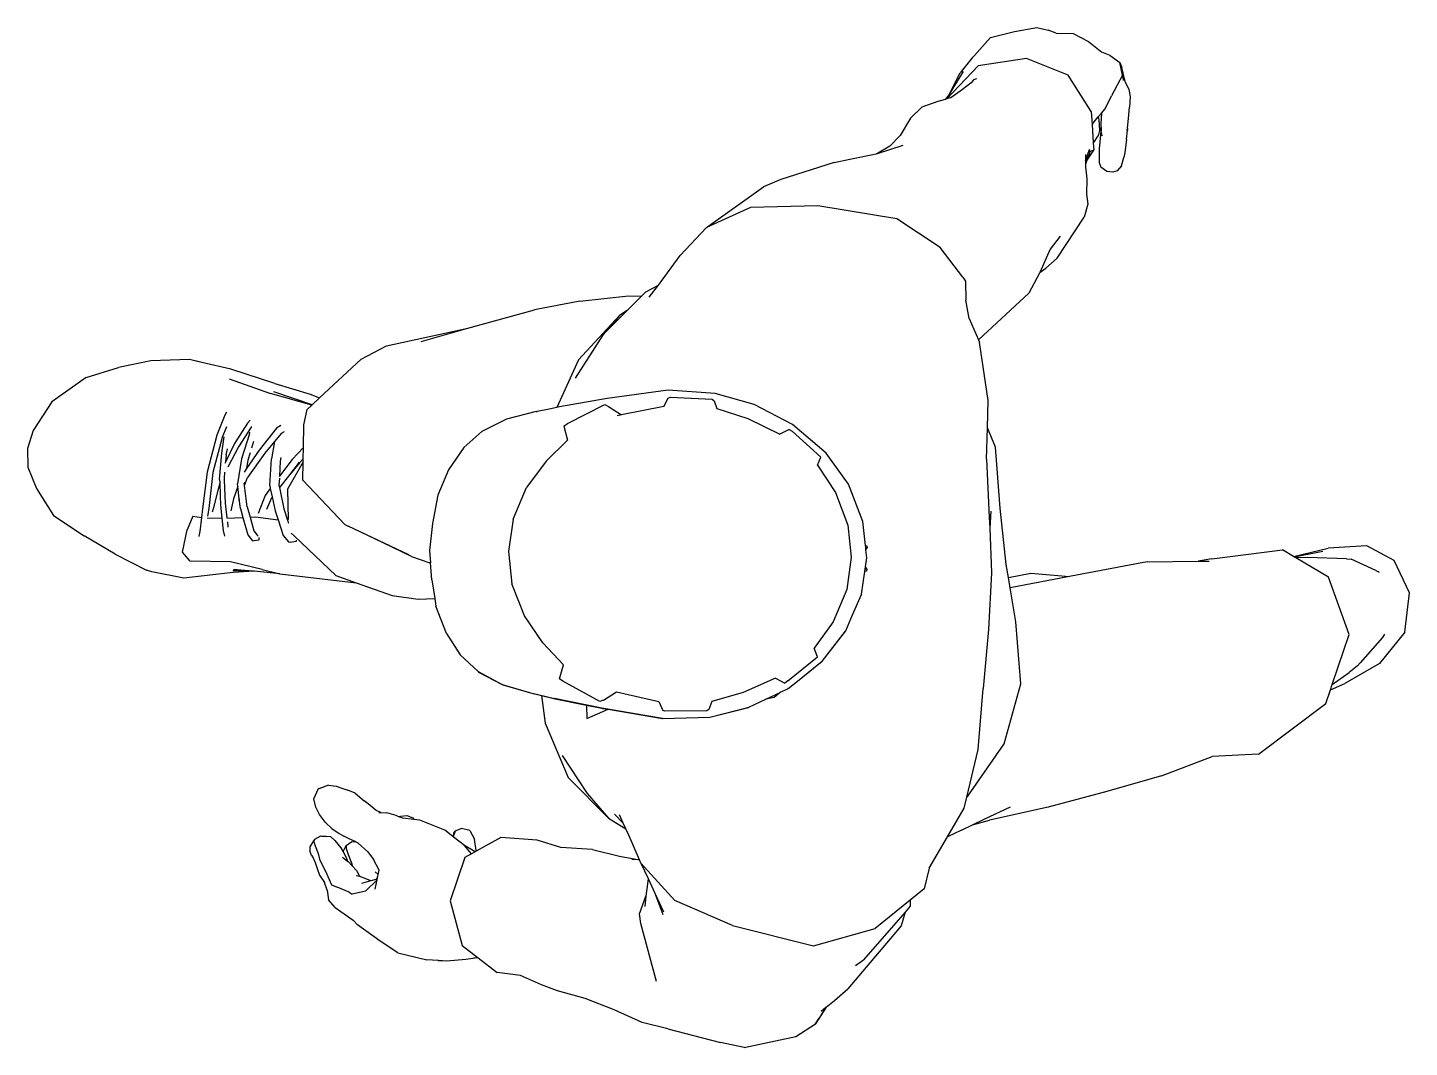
# Model space of a CAD drawing. Header units: millimetres. Extents: x -9564 to 100419, y -25359 to 24346.
# Drawn here: x 94639 to 95318, y -23609 to -23108 of the extents above; entities that cross this region are included whole.
import ezdxf

# ---------------------------------------------------------------- set-up
doc = ezdxf.new("R2010")
doc.units = ezdxf.units.MM
doc.header["$LTSCALE"] = 100
doc.layers.add('Personal', color=20, linetype='Continuous')

msp = doc.modelspace()

# ---------------------------------------------------------------- linework, layer by layer
at = {"layer": 'Personal'}
for p, q in [((95123.977, -23109.87), (95134.953, -23108.004)), ((95134.953, -23108.004), (95140.477, -23109.248)), ((95112.197, -23112.81), (95104.191, -23121.685)), ((95112.197, -23112.81), (95123.977, -23109.87)), ((95144.442, -23110.698), (95140.477, -23109.248)), ((95144.442, -23110.698), (95152.72, -23110.907)), ((95152.72, -23110.907), (95160.292, -23114.764)), ((95160.292, -23114.764), (95166.843, -23119.99)), ((95103.133, -23122.915), (95104.191, -23121.685)), ((95170.871, -23121.654), (95166.843, -23119.99)), ((95170.871, -23121.654), (95175.758, -23125.063)), ((95106.005, -23126.818), (95090.729, -23143.072)), ((95103.133, -23122.915), (95097.142, -23130.206)), ((95129.863, -23123.095), (95106.005, -23126.818)), ((95150.375, -23131.397), (95129.863, -23123.095)), ((95176.965, -23131.386), (95175.758, -23125.063)), ((95175.758, -23125.063), (95176.765, -23127.643)), ((95178.286, -23134.506), (95176.765, -23127.643)), ((95091.72, -23140.928), (95097.142, -23130.206)), ((95098.684, -23129.547), (95093.627, -23137.822)), ((95102.582, -23135.09), (95098.372, -23138.352)), ((95103.808, -23133.675), (95102.582, -23135.09)), ((95105.254, -23133.154), (95103.808, -23133.675)), ((95161.69, -23149.224), (95150.375, -23131.397)), ((95176.965, -23131.386), (95171.531, -23141.49)), ((95176.965, -23131.386), (95177.311, -23134.014)), ((95180.05, -23138.226), (95178.286, -23134.506)), ((95091.72, -23140.928), (95089.877, -23143.303)), ((95092.61, -23142.563), (95090.729, -23143.072)), ((95093.627, -23137.822), (95091.72, -23140.928)), ((95098.372, -23138.352), (95092.61, -23142.563)), ((95168.511, -23147.858), (95171.531, -23141.49)), ((95180.05, -23138.226), (95180.764, -23142.038)), ((95180.764, -23142.038), (95180.396, -23147.064)), ((95078.442, -23147.088), (95072.85, -23152.53)), ((95086.178, -23144.303), (95078.442, -23147.088)), ((95089.877, -23143.303), (95086.178, -23144.303)), ((95090.729, -23143.072), (95089.877, -23143.303)), ((95161.69, -23149.224), (95162.086, -23155.629)), ((95166.66, -23150.066), (95168.511, -23147.858)), ((95180.083, -23150.858), (95180.396, -23147.064)), ((95072.85, -23152.53), (95067.637, -23161.066)), ((95162.086, -23155.629), (95163.804, -23153.471)), ((95162.086, -23155.629), (95162.643, -23164.645)), ((95163.804, -23153.471), (95165.108, -23151.917)), ((95165.108, -23151.917), (95166.66, -23150.066)), ((95165.108, -23151.917), (95165.344, -23153.137)), ((95165.344, -23153.137), (95165.702, -23158.611)), ((95166.413, -23155.125), (95166.38, -23158.368)), ((95166.66, -23150.066), (95166.413, -23155.125)), ((95166.413, -23155.125), (95166.467, -23158.934)), ((95179.447, -23157.638), (95180.083, -23150.858)), ((95067.637, -23161.066), (95062.606, -23166.296)), ((95162.911, -23164.431), (95165.123, -23161.256)), ((95165.702, -23158.611), (95165.123, -23161.256)), ((95166.215, -23160.697), (95165.559, -23167.538)), ((95166.38, -23158.368), (95166.215, -23160.697)), ((95167.003, -23161.153), (95166.467, -23158.934)), ((95178.982, -23163.045), (95179.471, -23158.323)), ((95179.368, -23158.482), (95179.447, -23157.638)), ((95179.447, -23157.638), (95179.471, -23158.323)), ((95069.073, -23165.864), (95056.358, -23169.969)), ((95062.606, -23166.296), (95056.613, -23169.834)), ((95159.185, -23172.484), (95160.735, -23167.947)), ((95159.378, -23173.691), (95162.866, -23168.254)), ((95161.186, -23168.922), (95159.378, -23173.691)), ((95161.186, -23168.922), (95160.735, -23167.947)), ((95162.866, -23168.254), (95161.186, -23168.922)), ((95162.911, -23164.431), (95162.643, -23164.645)), ((95162.643, -23164.645), (95162.866, -23168.254)), ((95165.559, -23167.538), (95165.484, -23171.722)), ((95178.114, -23169.362), (95177.712, -23171.904)), ((95178.982, -23163.045), (95178.114, -23169.362)), ((95035.239, -23174.307), (95009.067, -23182.644)), ((95035.239, -23174.307), (95042.91, -23172.627)), ((95042.91, -23172.627), (95055.99, -23170.088)), ((95056.358, -23169.969), (95055.99, -23170.088)), ((95056.613, -23169.834), (95056.358, -23169.969)), ((95158.838, -23170.276), (95158.842, -23173.486)), ((95158.842, -23173.486), (95159.185, -23172.484)), ((95158.842, -23173.486), (95158.844, -23175.098)), ((95159.378, -23173.691), (95158.844, -23175.098)), ((95158.844, -23175.098), (95158.846, -23176.399)), ((95158.846, -23176.399), (95159.529, -23182.375)), ((95159.088, -23172.655), (95159.185, -23172.484)), ((95165.484, -23171.722), (95165.577, -23174.34)), ((95165.484, -23171.722), (95165.577, -23172.079)), ((95165.577, -23174.34), (95166.381, -23176.624)), ((95176.449, -23175.94), (95174.411, -23178.372)), ((95176.449, -23175.94), (95177.712, -23171.904)), ((95009.067, -23182.644), (95000.466, -23186.296)), ((95159.529, -23182.375), (95159.356, -23189.863)), ((95169.384, -23178.644), (95166.381, -23176.624)), ((95172.229, -23179.03), (95169.384, -23178.644)), ((95174.411, -23178.372), (95172.229, -23179.03)), ((94972.523, -23206.218), (95000.466, -23186.296)), ((95159.356, -23189.863), (95159.925, -23194.724)), ((94994.197, -23196.344), (94972.523, -23206.218)), ((95027.196, -23195.617), (94994.197, -23196.344)), ((95066.126, -23202.054), (95027.196, -23195.617)), ((95159.925, -23194.724), (95158.127, -23201.171)), ((95087.398, -23216.02), (95066.126, -23202.054)), ((95144.863, -23221.293), (95158.127, -23201.171)), ((94959.577, -23220.066), (94972.523, -23206.218)), ((95098.449, -23230.697), (95087.398, -23216.02)), ((95141.426, -23216.899), (95136.292, -23228.426)), ((95146.405, -23210.56), (95141.426, -23216.899)), ((94948.845, -23234.532), (94959.577, -23220.066)), ((95139.347, -23226.232), (95144.863, -23221.293)), ((95098.449, -23230.697), (95099.829, -23232.59)), ((95136.146, -23228.755), (95130.916, -23238.562)), ((95136.292, -23228.426), (95136.146, -23228.755)), ((95136.292, -23228.426), (95139.347, -23226.232)), ((94942.742, -23237.804), (94948.845, -23234.532)), ((94944.399, -23240.525), (94948.845, -23234.532)), ((95099.829, -23232.59), (95099.987, -23241.9)), ((94910.156, -23242.486), (94887.871, -23246.665)), ((94910.156, -23242.486), (94934.086, -23239.874)), ((94940.57, -23239.984), (94933.52, -23247.064)), ((94934.086, -23239.874), (94940.57, -23239.984)), ((94942.742, -23237.804), (94940.57, -23239.984)), ((95101.651, -23250.993), (95099.987, -23241.9)), ((95130.916, -23238.562), (95106.199, -23261.495)), ((94855.199, -23255.784), (94887.871, -23246.665)), ((94929.677, -23249.474), (94909.61, -23271.308)), ((94933.52, -23247.064), (94921.736, -23258.896)), ((94929.677, -23249.474), (94921.736, -23258.896)), ((94933.52, -23247.064), (94929.677, -23249.474)), ((95101.651, -23250.993), (95106.199, -23261.495)), ((94815.229, -23264.376), (94855.199, -23255.784)), ((94832.191, -23262.205), (94855.199, -23255.784)), ((94802.74, -23270.874), (94815.229, -23264.376)), ((94921.736, -23258.896), (94907.962, -23280.294)), ((95106.199, -23261.495), (95106.673, -23262.59)), ((95111.049, -23291.302), (95106.673, -23262.59)), ((94718.404, -23271.116), (94699.355, -23271.835)), ((94724.451, -23272.627), (94718.404, -23271.116)), ((94802.74, -23270.874), (94782.26, -23290.008)), ((94909.61, -23271.308), (94898.962, -23294.688)), ((94667.558, -23280.031), (94683.413, -23274.989)), ((94699.355, -23271.835), (94683.413, -23274.989)), ((94724.451, -23272.627), (94721.494, -23271.943)), ((94738.658, -23275.909), (94724.451, -23272.627)), ((94760.313, -23282.908), (94738.658, -23275.909)), ((94667.558, -23280.031), (94650.63, -23291.888)), ((94737.841, -23280.616), (94758.24, -23287.797)), ((94760.313, -23282.908), (94777.667, -23288.216)), ((94650.63, -23291.888), (94641.551, -23305.949)), ((94778.414, -23293.601), (94758.24, -23287.797)), ((94778.695, -23293.339), (94759.81, -23286.982)), ((94777.667, -23288.216), (94782.26, -23290.008)), ((94782.103, -23290.155), (94778.695, -23293.339)), ((94781.865, -23290.067), (94782.103, -23290.155)), ((94782.26, -23290.008), (94782.103, -23290.155)), ((94923.701, -23290.342), (94900.279, -23294.423)), ((94953.68, -23286.251), (94923.701, -23290.342)), ((94951.512, -23294.29), (94953.649, -23290.04)), ((94953.649, -23290.04), (94954.578, -23289.641)), ((94976.826, -23287.752), (94953.68, -23286.251)), ((94954.578, -23289.641), (94975.309, -23290.558)), ((94975.309, -23290.558), (94976.256, -23291.357)), ((94976.256, -23291.357), (94977.643, -23295.172)), ((94995.858, -23293.204), (94976.826, -23287.752)), ((95110.659, -23304.776), (95111.049, -23291.302)), ((94735.722, -23298.445), (94731.857, -23308.321)), ((94736.479, -23296.979), (94735.722, -23298.445)), ((94774.59, -23303.162), (94776.258, -23295.615)), ((94778.414, -23293.601), (94776.258, -23295.615)), ((94778.695, -23293.339), (94778.414, -23293.601)), ((94888.841, -23296.719), (94874.217, -23300.425)), ((94888.841, -23296.719), (94889.265, -23296.622)), ((94895.086, -23295.466), (94889.265, -23296.622)), ((94898.962, -23294.688), (94895.086, -23295.466)), ((94900.279, -23294.423), (94898.962, -23294.688)), ((94904.122, -23302.519), (94922.562, -23293.21)), ((94922.562, -23293.21), (94924.311, -23294.27)), ((94924.311, -23294.27), (94924.265, -23294.29)), ((94924.311, -23294.27), (94930.659, -23298.341)), ((94930.659, -23298.341), (94928.547, -23298.752)), ((94951.512, -23294.29), (94930.659, -23298.341)), ((94977.643, -23295.172), (94992.885, -23300.19)), ((95014.794, -23303.092), (94995.858, -23293.204)), ((94736.527, -23304.14), (94734.418, -23309.436)), ((94746.863, -23302.322), (94740.535, -23312.42)), ((94748.69, -23304.358), (94742.438, -23314.01)), ((94748.131, -23300.879), (94746.863, -23302.322)), ((94748.69, -23304.358), (94749.059, -23303.994)), ((94761.077, -23304.799), (94752.552, -23315.699)), ((94763.204, -23303.6), (94761.077, -23304.799)), ((94774.369, -23314.391), (94774.59, -23303.162)), ((94874.217, -23300.425), (94862.017, -23306.547)), ((94902.318, -23303.919), (94904.122, -23302.519)), ((94902.318, -23303.919), (94904.174, -23310.697)), ((94992.885, -23300.19), (95008.516, -23307.763)), ((95013.138, -23305.568), (95008.516, -23307.763)), ((95013.138, -23305.568), (95014.613, -23306.36)), ((95031.26, -23317.224), (95014.794, -23303.092)), ((95110.217, -23320.06), (95110.659, -23304.776)), ((95114.622, -23314.18), (95110.659, -23304.776)), ((94641.551, -23305.949), (94638.771, -23314.804)), ((94731.857, -23308.321), (94726.957, -23326.447)), ((94734.418, -23309.436), (94729.828, -23326.728)), ((94734.237, -23317.215), (94735.366, -23309.053)), ((94740.535, -23312.42), (94736.081, -23321.537)), ((94747.835, -23307.603), (94743.862, -23319.897)), ((94747.835, -23307.603), (94748.064, -23306.869)), ((94749.784, -23311.388), (94748.809, -23314.66)), ((94760.161, -23311.494), (94755.459, -23317.191)), ((94760.161, -23311.494), (94758.688, -23319.917)), ((94763.635, -23307.286), (94760.161, -23311.494)), ((94763.635, -23307.286), (94765.025, -23306.546)), ((94862.017, -23306.547), (94853.13, -23314.406)), ((94904.174, -23310.697), (94893.645, -23321.106)), ((95014.613, -23306.36), (95028.782, -23319.059)), ((94638.771, -23314.804), (94638.935, -23323.968)), ((94733.127, -23330.016), (94734.237, -23317.215)), ((94736.413, -23318.008), (94736.081, -23321.537)), ((94736.413, -23318.008), (94736.965, -23315.007)), ((94742.438, -23314.01), (94737.186, -23324.017)), ((94752.552, -23315.699), (94746.385, -23324.765)), ((94755.459, -23317.191), (94746.904, -23329.066)), ((94748.13, -23316.942), (94747.041, -23320.597)), ((94774.369, -23314.391), (94768.838, -23320.256)), ((94774.261, -23319.913), (94774.369, -23314.391)), ((94853.13, -23314.406), (94845.614, -23325.365)), ((95027.047, -23323.117), (95028.782, -23319.059)), ((95042.255, -23332.448), (95031.26, -23317.224)), ((95116.94, -23344.203), (95114.622, -23314.18)), ((94638.935, -23323.968), (94643.099, -23334.448)), ((94736.081, -23321.537), (94735.724, -23322.268)), ((94737.168, -23324.089), (94737.186, -23324.017)), ((94743.862, -23319.897), (94741.923, -23332.193)), ((94746.385, -23324.765), (94745.268, -23326.406)), ((94747.041, -23320.597), (94746.385, -23324.765)), ((94757.787, -23333.091), (94758.688, -23319.917)), ((94768.838, -23320.256), (94762.56, -23328.532)), ((94762.984, -23321.028), (94762.56, -23328.532)), ((94763.218, -23319.239), (94762.984, -23321.028)), ((94774.23, -23321.47), (94766.554, -23334.846)), ((94772.319, -23321.572), (94766.933, -23328.476)), ((94772.357, -23321.853), (94766.933, -23328.476)), ((94774.261, -23319.913), (94772.357, -23321.853)), ((94774.055, -23330.43), (94774.23, -23321.47)), ((94774.23, -23321.47), (94774.261, -23319.913)), ((94845.614, -23325.365), (94840.419, -23337.836)), ((94893.645, -23321.106), (94884.057, -23334.098)), ((95027.047, -23323.117), (95035.907, -23336.427)), ((95110.217, -23320.06), (95111.523, -23348.662)), ((94726.957, -23326.447), (94724.697, -23344.489)), ((94729.828, -23326.728), (94727.775, -23344.309)), ((94733.181, -23331.569), (94732.524, -23334.258)), ((94733.127, -23330.016), (94733.181, -23331.569)), ((94733.181, -23331.569), (94733.411, -23338.062)), ((94735.61, -23326.548), (94735.321, -23329.614)), ((94735.321, -23329.614), (94735.362, -23330.427)), ((94735.362, -23330.427), (94735.923, -23341.747)), ((94742.093, -23333.565), (94741.923, -23332.193)), ((94745.346, -23331.36), (94745.249, -23331.977)), ((94745.375, -23332.992), (94745.249, -23331.977)), ((94745.375, -23332.992), (94746.904, -23329.066)), ((94762.514, -23329.356), (94762.314, -23332.909)), ((94762.56, -23328.532), (94762.406, -23328.736)), ((94766.933, -23328.476), (94762.562, -23334.08)), ((94794.755, -23352.273), (94774.055, -23330.43)), ((95049.355, -23350.705), (95042.255, -23332.448)), ((94643.099, -23334.448), (94651.466, -23347.824)), ((94732.524, -23334.258), (94729.975, -23344.468)), ((94733.411, -23338.062), (94733.574, -23342.658)), ((94742.093, -23333.565), (94739.907, -23339.639)), ((94742.827, -23339.531), (94742.093, -23333.565)), ((94742.81, -23339.575), (94742.601, -23340.364)), ((94742.81, -23339.575), (94742.827, -23339.531)), ((94743.428, -23344.404), (94742.81, -23339.575)), ((94746.675, -23343.449), (94745.375, -23332.992)), ((94755.47, -23337.88), (94752.117, -23346.838)), ((94758.075, -23334.446), (94755.47, -23337.88)), ((94756.417, -23344.598), (94758.772, -23338.938)), ((94757.787, -23333.091), (94758.075, -23334.446)), ((94758.075, -23334.446), (94758.975, -23338.679)), ((94758.975, -23338.679), (94758.772, -23338.938)), ((94758.975, -23338.679), (94760.427, -23345.514)), ((94762.314, -23332.909), (94762.562, -23334.08)), ((94762.562, -23334.08), (94764.778, -23344.545)), ((94766.554, -23334.846), (94766.824, -23349.822)), ((94840.419, -23337.836), (94837.814, -23351.741)), ((94877.431, -23349.555), (94884.057, -23334.098)), ((95035.907, -23336.427), (95042.009, -23352.524)), ((94724.697, -23344.489), (94724.189, -23348.721)), ((94727.775, -23344.309), (94727.24, -23348.086)), ((94729.975, -23344.468), (94729.465, -23346.16)), ((94733.574, -23342.658), (94734.252, -23349.066)), ((94735.923, -23341.747), (94736.733, -23348.868)), ((94739.907, -23339.639), (94738.592, -23345.426)), ((94743.428, -23344.404), (94744.628, -23348.74)), ((94746.675, -23343.449), (94748.11, -23348.606)), ((94760.427, -23345.514), (94761.877, -23349.928)), ((94764.778, -23344.545), (94766.632, -23350.543)), ((95112.234, -23345.587), (95111.744, -23354.043)), ((95119.816, -23371.799), (95116.94, -23344.203)), ((94651.466, -23347.824), (94666.629, -23357.802)), ((94720.049, -23348.127), (94717.258, -23354.88)), ((94720.049, -23348.127), (94724.189, -23348.721)), ((94724.189, -23348.721), (94723.361, -23355.604)), ((94726.977, -23348.872), (94734.252, -23349.066)), ((94734.252, -23349.066), (94734.898, -23355.163)), ((94736.732, -23349.045), (94744.628, -23348.74)), ((94736.972, -23350.972), (94737.247, -23353.394)), ((94744.628, -23348.74), (94746.995, -23357.291)), ((94748.11, -23348.606), (94750.832, -23348.5)), ((94748.11, -23348.606), (94749.969, -23355.287)), ((94750.832, -23348.5), (94761.877, -23349.928)), ((94761.877, -23349.928), (94764.405, -23357.624)), ((94766.632, -23350.543), (94766.902, -23350.577)), ((94766.632, -23350.543), (94766.858, -23351.234)), ((94766.858, -23351.234), (94766.856, -23351.267)), ((94766.856, -23351.267), (94766.933, -23351.515)), ((94794.755, -23352.273), (94796.324, -23353.016)), ((94826.247, -23367.11), (94796.324, -23353.016)), ((94809.515, -23359.333), (94796.324, -23353.016)), ((94837.814, -23351.741), (94836.374, -23365.055)), ((94877.431, -23349.555), (94875.112, -23365.453)), ((95042.009, -23352.524), (95043.698, -23368.345)), ((95050.667, -23362.483), (95049.355, -23350.705)), ((95111.523, -23348.662), (95111.744, -23354.043)), ((94681.753, -23366.83), (94666.629, -23357.802)), ((94714.833, -23365.83), (94717.258, -23354.88)), ((94723.361, -23355.604), (94722.919, -23357.955)), ((94722.919, -23357.955), (94723.153, -23358.012)), ((94734.898, -23355.163), (94735.603, -23357.878)), ((94737.247, -23353.394), (94737.286, -23353.542)), ((94746.995, -23357.291), (94749.387, -23360.18)), ((94749.969, -23355.287), (94751.633, -23357.386)), ((94750.131, -23360.088), (94752.645, -23359.733)), ((94751.633, -23357.386), (94752.029, -23357.892)), ((94752.645, -23359.733), (94752.657, -23358.563)), ((94764.405, -23357.624), (94766.968, -23360.682)), ((94768.384, -23356.398), (94769.84, -23357.788)), ((94769.84, -23357.788), (94769.958, -23357.942)), ((94769.958, -23357.942), (94790.295, -23377.333)), ((94809.61, -23359.419), (94809.515, -23359.333)), ((94827.441, -23367.917), (94809.515, -23359.333)), ((95111.744, -23354.043), (95112.649, -23376.01)), ((94718.743, -23370.241), (94714.833, -23365.83)), ((94749.387, -23360.18), (94750.131, -23360.088)), ((94750.133, -23360.041), (94750.131, -23360.088)), ((94766.968, -23360.682), (94767.826, -23360.872)), ((94767.826, -23360.872), (94770.933, -23360.471)), ((94767.882, -23360.554), (94767.868, -23360.634)), ((94770.933, -23360.471), (94770.989, -23359.979)), ((94836.374, -23365.055), (94836.845, -23371.096)), ((94875.112, -23365.453), (94876.88, -23381.419)), ((95050.667, -23362.483), (95051.351, -23362.659)), ((95050.784, -23363.53), (95050.667, -23362.483)), ((95051.46, -23363.706), (95050.784, -23363.53)), ((95050.903, -23364.601), (95050.784, -23363.53)), ((95050.903, -23364.601), (95051.46, -23363.706)), ((95051.352, -23368.63), (95050.903, -23364.601)), ((95051.351, -23362.659), (95051.46, -23363.706)), ((95220.87, -23369.014), (95255.617, -23364.658)), ((95261.088, -23367.912), (95255.617, -23364.658)), ((95261.088, -23367.912), (95278.115, -23363.817)), ((95261.364, -23368.076), (95275.462, -23365.283)), ((95297.094, -23362.747), (95278.115, -23363.817)), ((95310.523, -23369.905), (95297.094, -23362.747)), ((94681.753, -23366.83), (94697.165, -23374.598)), ((94738.466, -23370.529), (94718.743, -23370.241)), ((94754.01, -23374.312), (94738.466, -23370.529)), ((94827.441, -23367.917), (94836, -23370.839)), ((94836.845, -23371.096), (94836.233, -23371.079)), ((94837.488, -23379.333), (94836.845, -23371.096)), ((95043.698, -23368.345), (95041.463, -23384.093)), ((95050.536, -23374.208), (95050.701, -23373.079)), ((95050.701, -23373.079), (95051.352, -23368.63)), ((95051.285, -23374.049), (95050.701, -23373.079)), ((95120.911, -23378.338), (95119.816, -23371.799)), ((95189.058, -23370.534), (95151.83, -23377.675)), ((95189.058, -23370.534), (95214.141, -23370.285)), ((95220.87, -23369.014), (95214.141, -23370.285)), ((95214.141, -23370.285), (95219.655, -23370.231)), ((95261.364, -23368.076), (95261.088, -23367.912)), ((95262.294, -23368.629), (95261.364, -23368.076)), ((95268.028, -23368.439), (95262.294, -23368.629)), ((95278.207, -23378.094), (95262.294, -23368.629)), ((95287.171, -23369.113), (95268.028, -23368.439)), ((95287.171, -23369.113), (95289.368, -23369.24)), ((95301.631, -23374.813), (95289.368, -23369.24)), ((95318.037, -23385.834), (95310.523, -23369.905)), ((94699.786, -23375.525), (94697.165, -23374.598)), ((94715.486, -23378.555), (94699.786, -23375.525)), ((94739.861, -23375.84), (94715.486, -23378.555)), ((94739.724, -23374.787), (94745.33, -23374.788)), ((94750.085, -23375.223), (94739.861, -23375.84)), ((94745.33, -23374.788), (94740.009, -23374.301)), ((94750.085, -23375.223), (94745.33, -23374.788)), ((94762.701, -23376.377), (94750.085, -23375.223)), ((94754.01, -23374.312), (94762.701, -23376.377)), ((94762.701, -23376.377), (94800.264, -23380.851)), ((94790.295, -23377.333), (94800.264, -23380.851)), ((94837.488, -23379.333), (94837.49, -23379.396)), ((94837.49, -23379.396), (94838.925, -23388.656)), ((95048.742, -23386.46), (95050.38, -23375.272)), ((95050.38, -23375.272), (95050.536, -23374.208)), ((95051.144, -23375.112), (95050.38, -23375.272)), ((95050.536, -23374.208), (95051.285, -23374.049)), ((95051.285, -23374.049), (95051.144, -23375.112)), ((95112.649, -23376.01), (95111.078, -23403.806)), ((95120.911, -23378.338), (95131.89, -23376.078)), ((95121.755, -23383.371), (95120.911, -23378.338)), ((95150.928, -23377.845), (95121.755, -23383.371)), ((95131.89, -23376.078), (95150.928, -23377.845)), ((95151.83, -23377.675), (95150.928, -23377.845)), ((95288.419, -23406.297), (95278.207, -23378.094)), ((95301.631, -23374.813), (95303.168, -23375.657)), ((94800.264, -23380.851), (94817.959, -23387.097)), ((94817.959, -23387.097), (94830.767, -23388.87)), ((94882.98, -23397.088), (94876.88, -23381.419)), ((95041.463, -23384.093), (95034.819, -23399.99)), ((95044.358, -23396.662), (95048.682, -23386.651)), ((95048.742, -23386.46), (95048.682, -23386.651)), ((95124.542, -23400.012), (95121.755, -23383.371)), ((95315.781, -23405.173), (95318.037, -23385.834)), ((94830.767, -23388.87), (94838.925, -23388.656)), ((94838.925, -23388.656), (94839.496, -23392.367)), ((94844.626, -23405.761), (94839.496, -23392.367)), ((94892.112, -23410.413), (94882.98, -23397.088)), ((95034.819, -23399.99), (95025.501, -23412.982)), ((95041.014, -23404.444), (95044.358, -23396.662)), ((95126.991, -23430.482), (95124.542, -23400.012)), ((94844.626, -23405.761), (94851.385, -23416.228)), ((95029.522, -23419.275), (95041.014, -23404.444)), ((95029.522, -23419.275), (95040.902, -23404.665)), ((95041.014, -23404.444), (95040.902, -23404.665)), ((95111.078, -23403.806), (95108.555, -23432.828)), ((95280.121, -23430.915), (95288.419, -23406.297)), ((95315.781, -23405.173), (95303.381, -23420.601)), ((95305.735, -23406.128), (95304.873, -23407.736)), ((94902.282, -23421.19), (94892.112, -23410.413)), ((95027.09, -23417.304), (95025.501, -23412.982)), ((95304.873, -23407.736), (95293.831, -23420.207)), ((94851.385, -23416.228), (94860.233, -23424.52)), ((95012.504, -23429.032), (95027.09, -23417.304)), ((95017.17, -23429.16), (95029.522, -23419.275)), ((95017.17, -23429.16), (95029.407, -23419.436)), ((95026.503, -23416.331), (95026.432, -23416.461)), ((95026.432, -23416.461), (95026.514, -23416.35)), ((95026.546, -23416.653), (95026.62, -23416.526)), ((95029.407, -23419.436), (95029.522, -23419.275)), ((95303.381, -23420.601), (95286.275, -23430.337)), ((95293.784, -23420.237), (95292.58, -23421.595)), ((95293.784, -23420.237), (95293.831, -23420.207)), ((94860.233, -23424.52), (94871.985, -23430.906)), ((94860.233, -23424.52), (94860.473, -23424.744)), ((94860.473, -23424.744), (94871.985, -23430.906)), ((94900.182, -23428.056), (94902.282, -23421.19)), ((95006.448, -23427.7), (94990.572, -23434.736)), ((95006.448, -23427.7), (95010.998, -23430.23)), ((95280.121, -23430.915), (95288.4, -23425.001)), ((95292.58, -23421.595), (95288.4, -23425.001)), ((94871.985, -23430.906), (94885.462, -23434.742)), ((94872.392, -23431.072), (94871.985, -23430.906)), ((94872.392, -23431.072), (94885.908, -23434.952)), ((94901.939, -23429.223), (94900.182, -23428.056)), ((94920.064, -23439.135), (94901.939, -23429.223)), ((94921.842, -23438.524), (94928.331, -23434.442)), ((94928.331, -23434.442), (94949.036, -23439.219)), ((95008.712, -23434.689), (95008.683, -23434.714)), ((95008.712, -23434.689), (95012.458, -23432.904)), ((95012.504, -23429.032), (95010.998, -23430.23)), ((95012.458, -23432.904), (95012.502, -23432.869)), ((95012.585, -23432.829), (95012.502, -23432.869)), ((95012.585, -23432.829), (95017.17, -23429.16)), ((95106.04, -23462.766), (95108.555, -23432.828)), ((95118.791, -23460.047), (95126.991, -23430.482)), ((95277.01, -23440.142), (95279.27, -23433.439)), ((95279.27, -23433.439), (95286.275, -23430.337)), ((95279.27, -23433.439), (95280.121, -23430.915)), ((94885.462, -23434.742), (94897.819, -23437.702)), ((94885.908, -23434.952), (94891.349, -23436.242)), ((94891.349, -23436.242), (94893.117, -23449.862)), ((94891.349, -23436.242), (94898.175, -23437.86)), ((94921.082, -23442.498), (94897.819, -23437.702)), ((94898.175, -23437.86), (94913.568, -23440.997)), ((94913.568, -23440.997), (94913.692, -23447.513)), ((94913.568, -23440.997), (94921.082, -23442.498)), ((94921.842, -23438.524), (94920.064, -23439.135)), ((94949.036, -23439.219), (94951.017, -23443.706)), ((94975.177, -23439.225), (94973.659, -23443.168)), ((94990.572, -23434.736), (94975.177, -23439.225)), ((94993.315, -23442.049), (95001.665, -23438.071)), ((95001.687, -23438.067), (95001.665, -23438.071)), ((95001.687, -23438.067), (95008.683, -23434.714)), ((95005.817, -23437.211), (95001.687, -23438.067)), ((95008.683, -23434.714), (95005.817, -23437.211)), ((95243.835, -23465.139), (95277.01, -23440.142)), ((94913.692, -23447.513), (94924.09, -23443.045)), ((94950.923, -23447.54), (94921.082, -23442.498)), ((94921.082, -23442.498), (94921.422, -23442.598)), ((94921.422, -23442.598), (94924.09, -23443.045)), ((94924.09, -23443.045), (94950.923, -23447.54)), ((94950.923, -23447.54), (94974.104, -23446.839)), ((94950.923, -23447.54), (94951.061, -23447.577)), ((94951.942, -23443.912), (94951.017, -23443.706)), ((94951.061, -23447.577), (94974.063, -23446.88)), ((94972.683, -23443.726), (94951.942, -23443.912)), ((94973.659, -23443.168), (94972.683, -23443.726)), ((94974.063, -23446.88), (94974.104, -23446.839)), ((94974.104, -23446.839), (94993.315, -23442.049)), ((94974.104, -23446.839), (94993.217, -23442.127)), ((94993.217, -23442.127), (94993.315, -23442.049)), ((94893.117, -23449.862), (94904.569, -23476.593)), ((95100.983, -23485.737), (95118.791, -23460.047)), ((94901.503, -23465.73), (94913.906, -23484.468)), ((95100.508, -23486.196), (95106.04, -23462.766)), ((95196.233, -23475.731), (95221.144, -23466.246)), ((95243.835, -23465.139), (95221.144, -23466.246)), ((94779.503, -23487.009), (94781.701, -23482.019)), ((94781.701, -23482.019), (94783.982, -23481.378)), ((94783.982, -23481.378), (94782.016, -23482.13)), ((94786.681, -23480.344), (94783.982, -23481.378)), ((94786.681, -23480.344), (94790.402, -23480.77)), ((94790.402, -23480.77), (94793.651, -23481.882)), ((94793.651, -23481.882), (94796.153, -23482.777)), ((94904.569, -23476.593), (94924.307, -23496.551)), ((95196.233, -23475.731), (95169.313, -23483.364)), ((94780.37, -23491.151), (94779.503, -23487.009)), ((94799.731, -23484.285), (94796.153, -23482.777)), ((94799.731, -23484.285), (94804.289, -23488.07)), ((94806.126, -23489.572), (94804.289, -23488.07)), ((94913.906, -23484.468), (94924.307, -23496.551)), ((95099.208, -23491.7), (95100.508, -23486.196)), ((95100.508, -23486.196), (95100.983, -23485.737)), ((95169.313, -23483.364), (95140.549, -23491.117)), ((94782.233, -23494.724), (94780.37, -23491.151)), ((94785.18, -23498.616), (94782.233, -23494.724)), ((94810.128, -23492.744), (94806.126, -23489.572)), ((94812.342, -23493.743), (94810.128, -23492.744)), ((94811.422, -23493.693), (94812.342, -23493.743)), ((94812.342, -23493.743), (94815.392, -23493.909)), ((94819.989, -23495.305), (94815.392, -23493.909)), ((94821.272, -23495.817), (94819.989, -23495.305)), ((94821.272, -23495.817), (94821.302, -23495.807)), ((94821.302, -23495.807), (94822.146, -23495.532)), ((94821.453, -23495.889), (94821.302, -23495.807)), ((94821.491, -23495.88), (94822.171, -23495.712)), ((94822.146, -23495.532), (94825.242, -23495.207)), ((94825.242, -23495.207), (94828.07, -23496.404)), ((94931.573, -23499.033), (94927.246, -23494.509)), ((94931.573, -23499.033), (94929.703, -23494.957)), ((95091.026, -23505.677), (95099.208, -23491.7)), ((95109.341, -23496.932), (95121.921, -23490.94)), ((95140.549, -23491.117), (95111.617, -23497.465)), ((94788.34, -23501.665), (94785.18, -23498.616)), ((94788.34, -23501.665), (94791.943, -23504.12)), ((94821.453, -23495.889), (94821.491, -23495.88)), ((94823.201, -23496.534), (94821.491, -23495.88)), ((94823.201, -23496.534), (94823.006, -23496.509)), ((94828.669, -23497.194), (94823.201, -23496.534)), ((94828.07, -23496.404), (94828.669, -23497.194)), ((94831.649, -23497.554), (94828.669, -23497.194)), ((94843.831, -23502.49), (94831.649, -23497.554)), ((94847.754, -23505.524), (94843.831, -23502.49)), ((94852.006, -23501.573), (94848.876, -23502.991)), ((94856.198, -23502.673), (94852.006, -23501.573)), ((94924.307, -23496.551), (94932.825, -23501.762)), ((94932.825, -23501.762), (94931.573, -23499.033)), ((94934.278, -23504.931), (94932.825, -23501.762)), ((95097.793, -23502.469), (95091.026, -23505.677)), ((95097.793, -23502.469), (95103.349, -23499.805)), ((95103.349, -23499.805), (95109.341, -23496.932)), ((95103.349, -23499.805), (95111.617, -23497.465)), ((94779.26, -23507.725), (94777.523, -23510.681)), ((94780.023, -23506.88), (94779.26, -23507.725)), ((94779.26, -23507.725), (94780.077, -23510.197)), ((94780.023, -23506.88), (94782.859, -23505.203)), ((94782.859, -23505.203), (94785.556, -23505.618)), ((94785.556, -23505.618), (94783.396, -23505.482)), ((94787.765, -23505.757), (94785.556, -23505.618)), ((94789.751, -23507.464), (94787.765, -23505.757)), ((94789.751, -23507.464), (94792.791, -23511.069)), ((94791.943, -23504.12), (94794.146, -23505.382)), ((94796.54, -23506.468), (94794.146, -23505.382)), ((94795.377, -23510.006), (94798.147, -23507.983)), ((94800.084, -23508.199), (94796.54, -23506.468)), ((94798.147, -23507.983), (94800.084, -23508.199)), ((94801.234, -23508.761), (94800.084, -23508.199)), ((94801.234, -23508.761), (94805.95, -23513.126)), ((94848.223, -23503.987), (94847.754, -23505.524)), ((94848.031, -23505.738), (94847.754, -23505.524)), ((94848.876, -23502.991), (94848.031, -23505.738)), ((94853.533, -23509.994), (94848.031, -23505.738)), ((94848.223, -23503.987), (94848.876, -23502.991)), ((94856.198, -23502.673), (94858.374, -23506.941)), ((94859.313, -23512.495), (94858.374, -23506.941)), ((94871.319, -23506.045), (94859.298, -23512.799)), ((94889.187, -23507.407), (94871.319, -23506.045)), ((94900.946, -23510.982), (94889.187, -23507.407)), ((94939.55, -23516.95), (94934.278, -23504.931)), ((95081.975, -23521.14), (95091.026, -23505.677)), ((94777.523, -23510.681), (94777.568, -23512.554)), ((94778.275, -23514.974), (94777.568, -23512.554)), ((94778.275, -23514.974), (94778.958, -23515.636)), ((94778.547, -23514.726), (94778.958, -23515.636)), ((94778.958, -23515.636), (94780.174, -23518.333)), ((94780.077, -23510.197), (94781.591, -23513.965)), ((94781.591, -23513.965), (94782.239, -23516.631)), ((94792.791, -23511.069), (94793.853, -23513.041)), ((94793.491, -23515.784), (94795.994, -23517.607)), ((94793.858, -23512.885), (94793.853, -23513.041)), ((94793.853, -23513.041), (94795.381, -23515.881)), ((94793.858, -23512.885), (94795.377, -23510.006)), ((94795.377, -23510.006), (94795.313, -23511.517)), ((94795.313, -23511.517), (94796.377, -23514.456)), ((94795.381, -23515.881), (94795.994, -23517.607)), ((94796.377, -23514.456), (94798.073, -23519.058)), ((94805.95, -23513.126), (94808.764, -23516.899)), ((94853.743, -23515.92), (94846.446, -23537.203)), ((94857.055, -23514.059), (94853.533, -23509.994)), ((94858.717, -23513.125), (94853.533, -23509.994)), ((94857.055, -23514.059), (94853.743, -23515.92)), ((94858.717, -23513.125), (94857.055, -23514.059)), ((94859.298, -23512.799), (94858.717, -23513.125)), ((94859.313, -23512.495), (94859.298, -23512.799)), ((94916.428, -23511.96), (94900.946, -23510.982)), ((94916.428, -23511.96), (94929.791, -23515.229)), ((94929.791, -23515.229), (94939.55, -23516.95)), ((94780.174, -23518.333), (94781.171, -23521.303)), ((94781.171, -23521.303), (94782.295, -23524.559)), ((94782.239, -23516.631), (94783.261, -23518.901)), ((94783.261, -23518.901), (94785.222, -23522.599)), ((94785.222, -23522.599), (94787.075, -23526.643)), ((94795.994, -23517.607), (94796.532, -23517.999)), ((94798.328, -23520.005), (94796.532, -23517.999)), ((94798.073, -23519.058), (94798.328, -23520.005)), ((94800.404, -23522.324), (94798.328, -23520.005)), ((94800.404, -23522.324), (94801.895, -23525.118)), ((94811.612, -23522.053), (94808.764, -23516.899)), ((94809.678, -23522.922), (94811.143, -23524.238)), ((94811.143, -23524.238), (94811.612, -23522.053)), ((94811.649, -23522.119), (94811.612, -23522.053)), ((94939.605, -23517.076), (94935.841, -23516.908)), ((94939.605, -23517.076), (94939.55, -23516.95)), ((94940.287, -23518.631), (94939.605, -23517.076)), ((94956.956, -23537.031), (94940.287, -23518.631)), ((94940.287, -23518.631), (94943.815, -23526.241)), ((95081.975, -23521.14), (95079.466, -23531.277)), ((94782.295, -23524.559), (94784.721, -23528.181)), ((94786.034, -23532.002), (94784.721, -23528.181)), ((94787.075, -23526.643), (94788.21, -23529.257)), ((94788.21, -23529.257), (94790.982, -23530.52)), ((94800.307, -23524.697), (94801.895, -23525.118)), ((94801.895, -23525.118), (94802.278, -23525.219)), ((94807.462, -23527.377), (94802.278, -23525.219)), ((94807.462, -23527.377), (94802.853, -23528.71)), ((94810.594, -23526.793), (94804.818, -23532.499)), ((94809.98, -23526.649), (94807.462, -23527.377)), ((94809.586, -23531.483), (94810.594, -23526.793)), ((94810.818, -23525.748), (94809.98, -23526.649)), ((94810.594, -23526.793), (94810.818, -23525.748)), ((94810.818, -23525.748), (94811.143, -23524.238)), ((94943.457, -23528.798), (94942.748, -23534.827)), ((94943.815, -23526.241), (94943.457, -23528.798)), ((94943.815, -23526.241), (94947.117, -23533.362)), ((94786.034, -23532.002), (94786.705, -23536.624)), ((94796.768, -23532.874), (94790.982, -23530.52)), ((94796.768, -23532.874), (94798.382, -23533.831)), ((94804.818, -23532.499), (94798.382, -23533.831)), ((94939.636, -23543.505), (94942.748, -23534.827)), ((94942.748, -23534.827), (94942.14, -23539.998)), ((94947.117, -23533.362), (94951.063, -23543.962)), ((94947.117, -23533.362), (94951.416, -23542.635)), ((95079.466, -23531.277), (95072.634, -23536.781)), ((94789.987, -23540.422), (94786.705, -23536.624)), ((94789.987, -23540.422), (94792.785, -23542.49)), ((94792.785, -23542.49), (94798.751, -23546.759)), ((94846.446, -23537.203), (94852.348, -23559.11)), ((94985.213, -23549.267), (94956.956, -23537.031)), ((95070.14, -23542.679), (95049.739, -23566.226)), ((95072.634, -23536.781), (95055.362, -23550.697)), ((95070.14, -23542.679), (95068.148, -23549.399)), ((95072.598, -23539.841), (95070.14, -23542.679)), ((95072.634, -23536.781), (95072.598, -23539.841)), ((94798.751, -23546.759), (94800.9, -23548.968)), ((94812.068, -23557.074), (94800.9, -23548.968)), ((94940.217, -23548.369), (94939.636, -23543.505)), ((94947.986, -23576.746), (94940.217, -23548.369)), ((94985.213, -23549.267), (95025.152, -23559.262)), ((95068.148, -23549.399), (95042.05, -23580.494)), ((95025.152, -23559.262), (95055.362, -23550.697)), ((94820.733, -23562.658), (94812.068, -23557.074)), ((94820.733, -23562.658), (94834.974, -23566.213)), ((94852.348, -23559.11), (94860.312, -23565.26)), ((94840.517, -23566.538), (94834.974, -23566.213)), ((94840.8, -23566.615), (94840.517, -23566.538)), ((94840.7, -23566.548), (94840.517, -23566.538)), ((94840.8, -23566.615), (94840.7, -23566.548)), ((94844.786, -23566.788), (94840.7, -23566.548)), ((94844.786, -23566.788), (94840.8, -23566.615)), ((94854.199, -23566.085), (94844.786, -23566.788)), ((94858.856, -23565.342), (94854.199, -23566.085)), ((94858.856, -23565.342), (94857.99, -23565.391)), ((94860.312, -23565.26), (94858.856, -23565.342)), ((94860.312, -23565.26), (94869.657, -23572.476)), ((95045.795, -23568.945), (95049.739, -23566.226)), ((94881.019, -23573.942), (94869.657, -23572.476)), ((94891.316, -23578.38), (94881.019, -23573.942)), ((94899.225, -23581.431), (94891.316, -23578.38)), ((94912.861, -23585.251), (94899.225, -23581.431)), ((95035.433, -23586.103), (95042.05, -23580.494)), ((94927.125, -23590.711), (94912.861, -23585.251)), ((94940.844, -23596.971), (94927.125, -23590.711)), ((95031.372, -23589.372), (95026.065, -23597.687)), ((95031.241, -23589.478), (95027.833, -23594.849)), ((95028.936, -23591.334), (95031.241, -23589.478)), ((95031.241, -23589.478), (95031.372, -23589.372)), ((95031.372, -23589.372), (95035.433, -23586.103)), ((94953.568, -23600.159), (94940.844, -23596.971)), ((95016.429, -23603.797), (95026.065, -23597.687)), ((95026.065, -23597.687), (95027.833, -23594.849)), ((94953.568, -23600.159), (94979.335, -23606.836)), ((94990.966, -23609.192), (95016.429, -23603.797)), ((94990.966, -23609.192), (94979.335, -23606.836))]:
    msp.add_line(p, q, dxfattribs=at)

doc.saveas('drawing.dxf')
